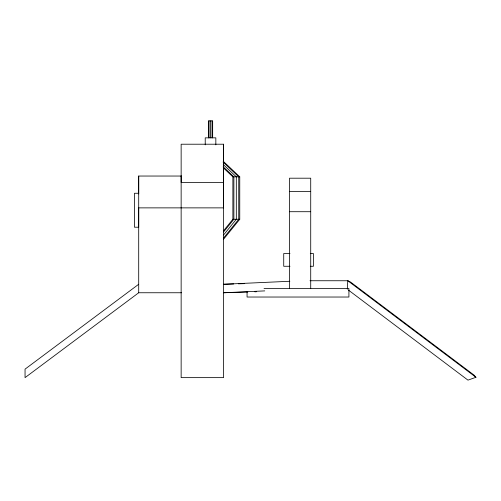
<?xml version="1.0" encoding="UTF-8"?>
<svg xmlns="http://www.w3.org/2000/svg" width="501" height="501" viewBox="0 0 501 501"><rect width="100%" height="100%" fill="white"/><g stroke="black" fill="none" stroke-linecap="round" stroke-linejoin="round"><path stroke-width="0.75" d="M181.531 176.039L138.702 176.039L138.702 227.216L134.456 227.216L134.456 193.261L138.702 193.261M181.143 176.039L181.143 377.635L223.584 377.635L223.584 144.213L181.143 144.213L181.143 182.408L223.584 182.408M223.584 144.213L223.584 207.871L138.702 207.871L138.702 292.753L25.05 377.635L25.05 369.143L138.702 284.261M347.274 289.209L347.807 280.748L310.013 280.748M223.584 230.736L232.877 219.263L232.877 176.822L223.221 167.729M223.584 231.976L233.886 219.263L233.886 176.822L223.17 166.733M223.584 234.975L236.315 219.263L236.315 176.822L223.233 164.503M223.584 237.975L238.745 219.263L238.745 176.822L223.102 162.092M223.584 239.221L239.754 219.263L239.754 176.822L223.239 161.272M475.95 377.291L347.807 280.748L350.462 282L474.009 375.08L475.95 377.291L467.959 380.134L348.521 290.148M289.835 281.274L223.584 284.261L233.673 283.961M264.76 290.893L223.584 292.753L247.813 292.02M238.332 283.823L244.538 283.635M254.846 291.807L256.412 291.764M232.877 176.822L239.754 176.822M289.503 191.514L310.72 191.514M289.503 211.71L310.72 211.71M232.877 219.263L239.754 219.263M289.979 253.537L283.723 253.537L283.723 266.269L289.979 266.269M310.301 253.537L313.432 253.537L313.432 266.269L310.301 266.269M264.04 288.545L348.915 288.545L348.915 297.03L247.062 297.03L247.062 291.626M138.702 292.753L181.531 292.753M310.72 288.545L310.72 178.199L289.503 178.199L289.503 288.545M215.837 144.858L215.837 137.844L205.228 137.844L205.228 144.858M212.656 137.844L212.656 120.866L208.41 120.866L208.41 137.844M212.036 120.866L212.036 137.844M210.533 120.866L210.533 137.844M209.03 120.866L209.03 137.844M138.702 176.039L138.702 193.95"/></g></svg>
